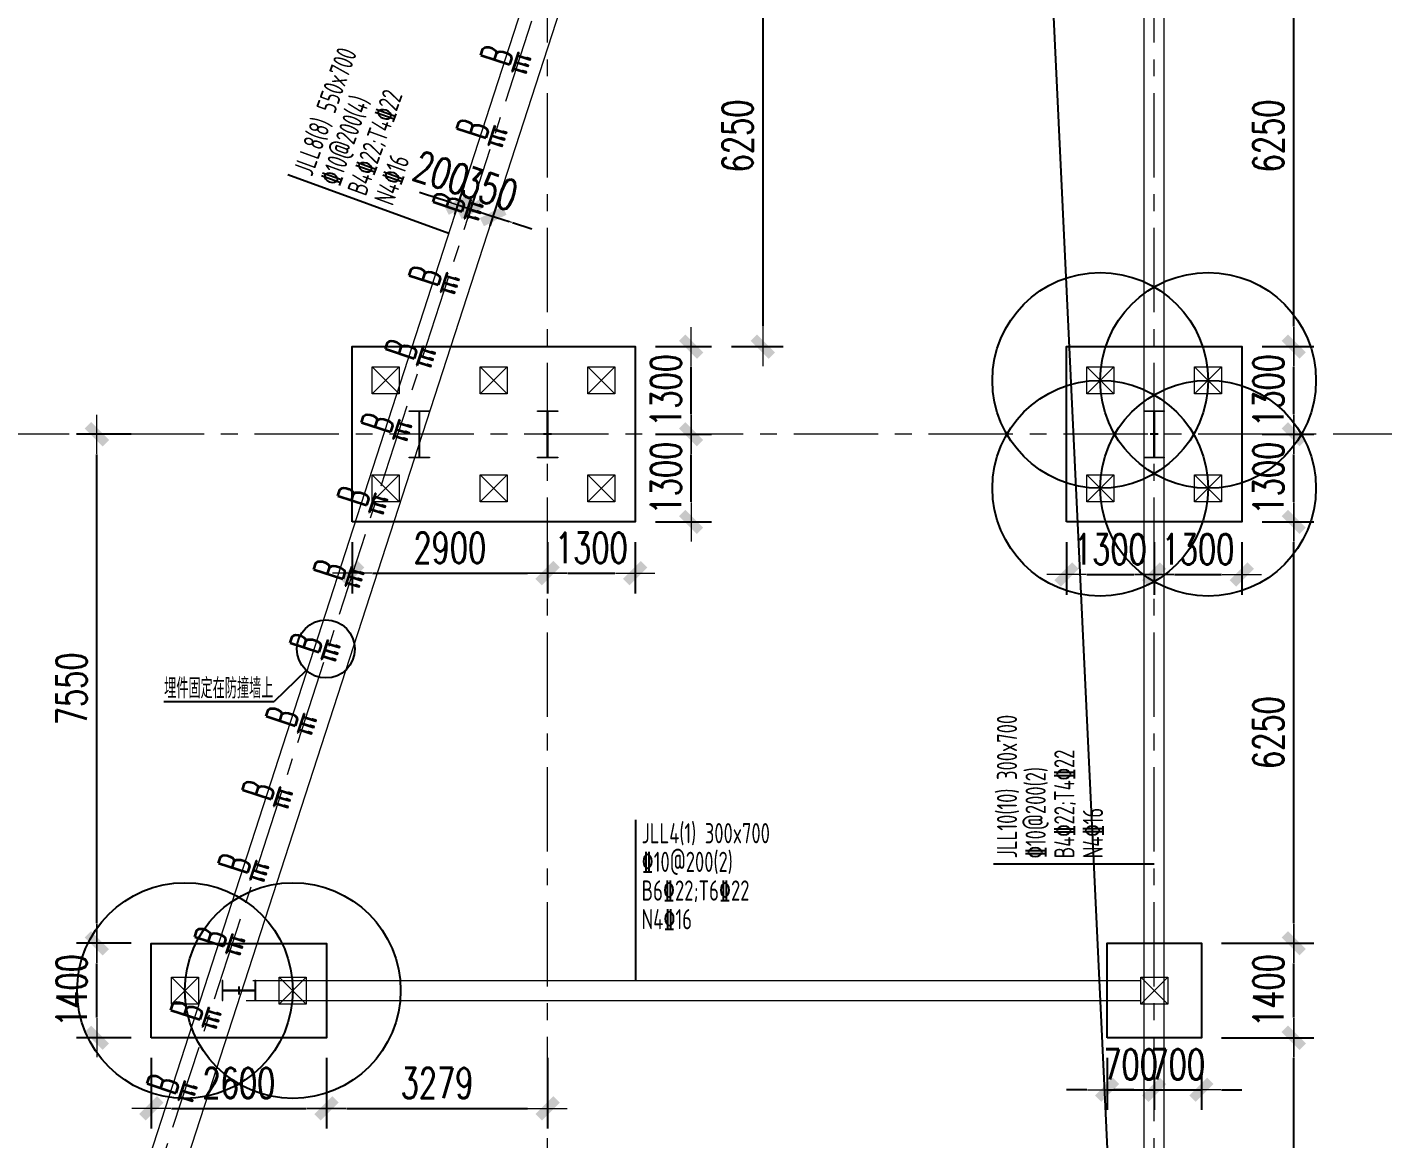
# Model space of a CAD drawing. Extents: x -1201378 to 2367219, y -619313 to 244905.
# Drawn here: x -235480 to -215365, y -25048 to -8559 of the extents above; entities that cross this region are included whole.
import ezdxf
from ezdxf.enums import TextEntityAlignment as Align

# ---------------------------------------------------------------- set-up
doc = ezdxf.new("R2010")
doc.units = 0
doc.header["$LTSCALE"] = 1000
doc.linetypes.add('CENTER', pattern=[2, 1.25, -0.25, 0.25, -0.25])
doc.layers.get('0').update_dxf_attribs({"linetype": 'CONTINUOUS'})
doc.layers.get('Defpoints').update_dxf_attribs({"linetype": 'CONTINUOUS'})
for name, color, linetype in [('!ZN1-填充-8', 8, 'CONTINUOUS'), ('2钢材断面', 2, 'CONTINUOUS'), ('30预埋件', 30, 'CONTINUOUS'), ('40钢材投影', 40, 'CONTINUOUS'), ('ALT_CEN-0-30', 1, 'CENTER'), ('S-DOTE1', 140, 'CENTER'), ('S-HATCH1-W', 252, 'CONTINUOUS'), ('S-SKL-H', 151, 'CONTINUOUS'), ('S-XXX', 241, 'CONTINUOUS'), ('结构轮廓线', 1, 'CONTINUOUS')]:
    doc.layers.add(name, color=color, linetype=linetype)
for name, color, linetype, lineweight in [('S-axis', 111, 'CONTINUOUS', 0), ('S-bkl', 4, 'CONTINUOUS', 0), ('S-col', 2, 'CONTINUOUS', 0), ('S-dim', 81, 'CONTINUOUS', 0), ('S-dote', 5, 'CENTER', 0), ('S-zhuang', 1, 'CONTINUOUS', 0)]:
    doc.layers.add(name, color=color, linetype=linetype, lineweight=lineweight)
doc.styles.add('DHTEXT-1', font='romans.shx', dxfattribs={"width": 0.7, "bigfont": 'chinese.shx'})
doc.styles.add('HZS', font='hzs.shx', dxfattribs={"width": 0.7, "bigfont": 'hztxt.shx'})
doc.styles.add('SS1', font='tj-romans1.shx', dxfattribs={"width": 0.7, "bigfont": 'tj-hztxt1.shx'})
doc.styles.add('样式 1', font='yjkeng.shx', dxfattribs={"width": 0.7, "height": 300, "bigfont": 'yjkchn.shx'})
doc.dimstyles.new('S-150-ARCHI', dxfattribs={"dimscale": 150, "dimtxt": 3, "dimasz": 2, "dimexe": 2, "dimexo": 2, "dimgap": 1, "dimtad": 1, "dimdec": 0, "dimzin": 0, "dimdsep": 46, "dimtxsty": 'SS1', "dimblk1": 'TT', "dimblk2": 'TT', "dimsah": 1, "dimcen": 1, "dimclrd": 256, "dimclre": 256, "dimclrt": 256, "dimadec": 0, "dimazin": 0, "dimtfac": 1, "dimtdec": 0, "dimtix": 1, "dimtmove": 2, "dimatfit": 0, "dimldrblk": 'TT', "dimfxl": 2, "dimtolj": 1, "dimtzin": 0, "dimarcsym": 0})

# ---------------------------------------------------------------- blocks, each defined once
blk = doc.blocks.new('2#轴网')
at = {"layer": 'S-dote'}
for p, q in [((-227758.5, -270787), (-227758.5, -175298.2)), ((-218758.5, -270787), (-218758.5, -175298.2)), ((-74854.3, -214598.2), (-251154.3, -214598.2))]:
    blk.add_line(p, q, dxfattribs=at)
blk.add_lwpolyline([(-241957, -251508.6), (-218110.9, -178014.1)], dxfattribs=at)
blk = doc.blocks.new('nt66')
at = {"layer": 'S-col'}
blk.add_lwpolyline([(-195790, 766820), (-195490, 766820), (-195490, 766808), (-195636, 766808), (-195636, 766132), (-195490, 766132), (-195490, 766120), (-195790, 766120), (-195790, 766132), (-195644, 766132), (-195644, 766808), (-195790, 766808)], close=True, dxfattribs=at)
blk = doc.blocks.new('33333')
for p in [(-79117, -76900), (-77214, -76900), (-68214, -76900)]:
    blk.add_blockref('nt66', p)
blk = doc.blocks.new('S-ZHUANG-400')
at = {"layer": 'S-zhuang'}
for p, q in [((200, -200), (-200, 200)), ((-200, -200), (200, 200))]:
    blk.add_line(p, q, dxfattribs=at)
blk.add_lwpolyline([(-200, 200), (200, 200), (200, -200), (-200, -200)], close=True, dxfattribs=at)
blk = doc.blocks.new('CT4')
at = {"layer": 'Defpoints'}
for centre in [(-100831, -168442), (-99231, -168442), (-100831, -170042), (-99231, -170042)]:
    blk.add_circle(centre, 1600, dxfattribs=at)
at = {"layer": 'S-DOTE1', "ltscale": 0.25}
for p, q in [((-99971, -169242), (-100091, -169242)), ((-100031, -169182), (-100031, -169302))]:
    blk.add_line(p, q, dxfattribs=at)
at = {"layer": 'S-HATCH1-W'}
blk.add_lwpolyline([(-101331, -170542), (-101331, -167942), (-98731, -167942), (-98731, -170542)], close=True, dxfattribs=at)
at = {"layer": 'S-zhuang', "rotation": 90.00000000000001}
for p in [(-100831, -168442), (-99231, -168442), (-100831, -170042), (-99231, -170042)]:
    blk.add_blockref('S-ZHUANG-400', p, dxfattribs=at)
blk = doc.blocks.new('CT2')
at = {"layer": 'Defpoints'}
for centre in [(-193625, -186366), (-193625, -187966)]:
    blk.add_circle(centre, 1600, dxfattribs=at)
at = {"layer": 'S-DOTE1', "ltscale": 0.25}
for p, q in [((-193565, -187166), (-193685, -187166)), ((-193625, -187226), (-193625, -187106))]:
    blk.add_line(p, q, dxfattribs=at)
at = {"layer": 'S-HATCH1-W'}
blk.add_lwpolyline([(-194325, -185866), (-192925, -185866), (-192925, -188466), (-194325, -188466)], close=True, dxfattribs=at)
at = {"layer": 'S-zhuang'}
for p in [(-193625, -186366), (-193625, -187966)]:
    blk.add_blockref('S-ZHUANG-400', p, dxfattribs=at)
blk = doc.blocks.new('CT1')
at = {"layer": 'S-HATCH1-W'}
blk.add_lwpolyline([(-91607, -249948), (-91607, -248548), (-90207, -248548), (-90207, -249948)], close=True, dxfattribs=at)
at = {"layer": 'S-zhuang', "rotation": 90.00000000000001}
blk.add_blockref('S-ZHUANG-400', (-90907, -249248), dxfattribs=at)
blk = doc.blocks.new('TT')
blk.add_line((-0.969, 0), (0.969, 0))
at = {"const_width": 0.45}
blk.add_lwpolyline([(-0.442, -0.442), (0.442, 0.442)], dxfattribs=at)
blk = doc.blocks.new('*D2369')
at = {"layer": 'Defpoints', "color": 0, "transparency": 16777216}
for p in [(-220058, -15898), (-218758, -15898), (-218758, -16677)]:
    blk.add_point(p, dxfattribs=at)
at = {"layer": 'S-dim', "lineweight": -2, "transparency": 16777216}
for p, q in [((-220058, -16198), (-220058, -16977)), ((-218758, -16198), (-218758, -16977)), ((-219758, -16677), (-219058, -16677))]:
    blk.add_line(p, q, dxfattribs=at)
at = {"layer": 'S-dim', "lineweight": -2, "transparency": 16777216, "xscale": 300, "yscale": 300, "zscale": 300, "rotation": 180}
blk.add_blockref('TT', (-220058, -16677), dxfattribs=at)
at = {"layer": 'S-dim', "lineweight": -2, "transparency": 16777216, "xscale": 300, "yscale": 300, "zscale": 300}
blk.add_blockref('TT', (-218758, -16677), dxfattribs=at)
at = {"layer": 'S-dim', "transparency": 16777216, "insert": (-219408, -16302), "char_height": 450, "attachment_point": 5, "style": 'SS1'}
blk.add_mtext('\\A1;1300', dxfattribs=at)
blk = doc.blocks.new('*D2370')
at = {"layer": 'Defpoints', "color": 0, "transparency": 16777216}
for p in [(-218758, -15898), (-217458, -15898), (-217458, -16677)]:
    blk.add_point(p, dxfattribs=at)
at = {"layer": 'S-dim', "lineweight": -2, "transparency": 16777216}
for p, q in [((-218758, -16198), (-218758, -16977)), ((-217458, -16198), (-217458, -16977)), ((-218458, -16677), (-217758, -16677))]:
    blk.add_line(p, q, dxfattribs=at)
at = {"layer": 'S-dim', "lineweight": -2, "transparency": 16777216, "xscale": 300, "yscale": 300, "zscale": 300, "rotation": 180}
blk.add_blockref('TT', (-218758, -16677), dxfattribs=at)
at = {"layer": 'S-dim', "lineweight": -2, "transparency": 16777216, "xscale": 300, "yscale": 300, "zscale": 300}
blk.add_blockref('TT', (-217458, -16677), dxfattribs=at)
at = {"layer": 'S-dim', "transparency": 16777216, "insert": (-218108, -16302), "char_height": 450, "attachment_point": 5, "style": 'SS1'}
blk.add_mtext('\\A1;1300', dxfattribs=at)
blk = doc.blocks.new('*D2371')
at = {"layer": 'Defpoints', "color": 0, "transparency": 16777216}
for p in [(-217458, -14598), (-216687, -14598), (-217458, -15898)]:
    blk.add_point(p, dxfattribs=at)
at = {"layer": 'S-dim', "lineweight": -2, "transparency": 16777216}
for p, q in [((-217158, -14598), (-216387, -14598)), ((-216687, -15598), (-216687, -14898)), ((-217158, -15898), (-216387, -15898))]:
    blk.add_line(p, q, dxfattribs=at)
at = {"layer": 'S-dim', "lineweight": -2, "transparency": 16777216, "xscale": 300, "yscale": 300, "zscale": 300}
for p, rotation in [((-216687, -14598), 90), ((-216687, -15898), 270)]:
    blk.add_blockref('TT', p, dxfattribs=dict(at, rotation=rotation))
at = {"layer": 'S-dim', "transparency": 16777216, "insert": (-217062, -15248), "char_height": 450, "attachment_point": 5, "rotation": 90, "style": 'SS1'}
blk.add_mtext('\\A1;1300', dxfattribs=at)
blk = doc.blocks.new('*D2372')
at = {"layer": 'Defpoints', "color": 0, "transparency": 16777216}
for p in [(-217458, -13298), (-216687, -13298), (-217458, -14598)]:
    blk.add_point(p, dxfattribs=at)
at = {"layer": 'S-dim', "lineweight": -2, "transparency": 16777216}
for p, q in [((-217158, -13298), (-216387, -13298)), ((-216687, -14298), (-216687, -13598)), ((-217158, -14598), (-216387, -14598))]:
    blk.add_line(p, q, dxfattribs=at)
at = {"layer": 'S-dim', "lineweight": -2, "transparency": 16777216, "xscale": 300, "yscale": 300, "zscale": 300}
for p, rotation in [((-216687, -13298), 90), ((-216687, -14598), 270)]:
    blk.add_blockref('TT', p, dxfattribs=dict(at, rotation=rotation))
at = {"layer": 'S-dim', "transparency": 16777216, "insert": (-217062, -13948), "char_height": 450, "attachment_point": 5, "rotation": 90, "style": 'SS1'}
blk.add_mtext('\\A1;1300', dxfattribs=at)
blk = doc.blocks.new('*D2453')
at = {"layer": 'Defpoints', "color": 0, "transparency": 16777216}
for p in [(-230658, -15898), (-227758, -15898), (-227758, -16657)]:
    blk.add_point(p, dxfattribs=at)
at = {"layer": 'S-dim', "lineweight": -2, "transparency": 16777216}
for p, q in [((-230658, -16198), (-230658, -16957)), ((-227758, -16198), (-227758, -16957)), ((-230358, -16657), (-228058, -16657))]:
    blk.add_line(p, q, dxfattribs=at)
at = {"layer": 'S-dim', "lineweight": -2, "transparency": 16777216, "xscale": 300, "yscale": 300, "zscale": 300, "rotation": 180}
blk.add_blockref('TT', (-230658, -16657), dxfattribs=at)
at = {"layer": 'S-dim', "lineweight": -2, "transparency": 16777216, "xscale": 300, "yscale": 300, "zscale": 300}
blk.add_blockref('TT', (-227758, -16657), dxfattribs=at)
at = {"layer": 'S-dim', "transparency": 16777216, "insert": (-229208, -16282), "char_height": 450, "attachment_point": 5, "style": 'SS1'}
blk.add_mtext('\\A1;2900', dxfattribs=at)
blk = doc.blocks.new('*D2454')
at = {"layer": 'Defpoints', "color": 0, "transparency": 16777216}
for p in [(-227758, -15898), (-226458, -15898), (-226458, -16657)]:
    blk.add_point(p, dxfattribs=at)
at = {"layer": 'S-dim', "lineweight": -2, "transparency": 16777216}
for p, q in [((-227758, -16198), (-227758, -16957)), ((-226458, -16198), (-226458, -16957)), ((-227458, -16657), (-226758, -16657))]:
    blk.add_line(p, q, dxfattribs=at)
at = {"layer": 'S-dim', "lineweight": -2, "transparency": 16777216, "xscale": 300, "yscale": 300, "zscale": 300, "rotation": 180}
blk.add_blockref('TT', (-227758, -16657), dxfattribs=at)
at = {"layer": 'S-dim', "lineweight": -2, "transparency": 16777216, "xscale": 300, "yscale": 300, "zscale": 300}
blk.add_blockref('TT', (-226458, -16657), dxfattribs=at)
at = {"layer": 'S-dim', "transparency": 16777216, "insert": (-227108, -16282), "char_height": 450, "attachment_point": 5, "style": 'SS1'}
blk.add_mtext('\\A1;1300', dxfattribs=at)
blk = doc.blocks.new('*D2455')
at = {"layer": 'Defpoints', "color": 0, "transparency": 16777216}
for p in [(-226458, -14598), (-225628, -14598), (-226458, -15898)]:
    blk.add_point(p, dxfattribs=at)
at = {"layer": 'S-dim', "lineweight": -2, "transparency": 16777216}
for p, q in [((-226158, -14598), (-225328, -14598)), ((-225628, -15598), (-225628, -14898)), ((-226158, -15898), (-225328, -15898))]:
    blk.add_line(p, q, dxfattribs=at)
at = {"layer": 'S-dim', "lineweight": -2, "transparency": 16777216, "xscale": 300, "yscale": 300, "zscale": 300}
for p, rotation in [((-225628, -14598), 90), ((-225628, -15898), 270)]:
    blk.add_blockref('TT', p, dxfattribs=dict(at, rotation=rotation))
at = {"layer": 'S-dim', "transparency": 16777216, "insert": (-226003, -15248), "char_height": 450, "attachment_point": 5, "rotation": 90, "style": 'SS1'}
blk.add_mtext('\\A1;1300', dxfattribs=at)
blk = doc.blocks.new('*D2456')
at = {"layer": 'Defpoints', "color": 0, "transparency": 16777216}
for p in [(-226458, -13298), (-225628, -13298), (-226458, -14598)]:
    blk.add_point(p, dxfattribs=at)
at = {"layer": 'S-dim', "lineweight": -2, "transparency": 16777216}
for p, q in [((-226158, -13298), (-225328, -13298)), ((-225628, -14298), (-225628, -13598)), ((-226158, -14598), (-225328, -14598))]:
    blk.add_line(p, q, dxfattribs=at)
at = {"layer": 'S-dim', "lineweight": -2, "transparency": 16777216, "xscale": 300, "yscale": 300, "zscale": 300}
for p, rotation in [((-225628, -13298), 90), ((-225628, -14598), 270)]:
    blk.add_blockref('TT', p, dxfattribs=dict(at, rotation=rotation))
at = {"layer": 'S-dim', "transparency": 16777216, "insert": (-226003, -13948), "char_height": 450, "attachment_point": 5, "rotation": 90, "style": 'SS1'}
blk.add_mtext('\\A1;1300', dxfattribs=at)
blk = doc.blocks.new('*D2471')
at = {"layer": 'Defpoints', "color": 0, "transparency": 16777216}
for p in [(-219458, -23548), (-218758, -23548), (-218758, -24320)]:
    blk.add_point(p, dxfattribs=at)
at = {"layer": 'S-dim', "lineweight": -2, "transparency": 16777216}
for p, q in [((-219458, -23848), (-219458, -24620)), ((-218758, -23848), (-218758, -24620)), ((-219758, -24320), (-220058, -24320)), ((-219458, -24320), (-218758, -24320)), ((-218458, -24320), (-218158, -24320))]:
    blk.add_line(p, q, dxfattribs=at)
at = {"layer": 'S-dim', "lineweight": -2, "transparency": 16777216, "xscale": 300, "yscale": 300, "zscale": 300}
blk.add_blockref('TT', (-219458, -24320), dxfattribs=at)
at = {"layer": 'S-dim', "lineweight": -2, "transparency": 16777216, "xscale": 300, "yscale": 300, "zscale": 300, "rotation": 180}
blk.add_blockref('TT', (-218758, -24320), dxfattribs=at)
at = {"layer": 'S-dim', "transparency": 16777216, "insert": (-219108, -23945), "char_height": 450, "attachment_point": 5, "style": 'SS1'}
blk.add_mtext('\\A1;700', dxfattribs=at)
blk = doc.blocks.new('*D2472')
at = {"layer": 'Defpoints', "color": 0, "transparency": 16777216}
for p in [(-218758, -23548), (-218058, -23548), (-218058, -24320)]:
    blk.add_point(p, dxfattribs=at)
at = {"layer": 'S-dim', "lineweight": -2, "transparency": 16777216}
for p, q in [((-218758, -23848), (-218758, -24620)), ((-218058, -23848), (-218058, -24620)), ((-219058, -24320), (-219358, -24320)), ((-218758, -24320), (-218058, -24320)), ((-217758, -24320), (-217458, -24320))]:
    blk.add_line(p, q, dxfattribs=at)
at = {"layer": 'S-dim', "lineweight": -2, "transparency": 16777216, "xscale": 300, "yscale": 300, "zscale": 300}
blk.add_blockref('TT', (-218758, -24320), dxfattribs=at)
at = {"layer": 'S-dim', "lineweight": -2, "transparency": 16777216, "xscale": 300, "yscale": 300, "zscale": 300, "rotation": 180}
blk.add_blockref('TT', (-218058, -24320), dxfattribs=at)
at = {"layer": 'S-dim', "transparency": 16777216, "insert": (-218408, -23945), "char_height": 450, "attachment_point": 5, "style": 'SS1'}
blk.add_mtext('\\A1;700', dxfattribs=at)
blk = doc.blocks.new('*D2480')
at = {"layer": 'Defpoints', "color": 0, "transparency": 16777216}
for p in [(-218058, -23548), (-216687, -23548), (-217458, -29798)]:
    blk.add_point(p, dxfattribs=at)
at = {"layer": 'S-dim', "lineweight": -2, "transparency": 16777216}
for p, q in [((-217758, -23548), (-216387, -23548)), ((-216687, -29498), (-216687, -23848)), ((-217158, -29798), (-216387, -29798))]:
    blk.add_line(p, q, dxfattribs=at)
at = {"layer": 'S-dim', "lineweight": -2, "transparency": 16777216, "xscale": 300, "yscale": 300, "zscale": 300}
for p, rotation in [((-216687, -23548), 90), ((-216687, -29798), 270)]:
    blk.add_blockref('TT', p, dxfattribs=dict(at, rotation=rotation))
at = {"layer": 'S-dim', "transparency": 16777216, "insert": (-217062, -26673), "char_height": 450, "attachment_point": 5, "rotation": 90, "style": 'SS1'}
blk.add_mtext('\\A1;6250', dxfattribs=at)
blk = doc.blocks.new('*D2481')
at = {"layer": 'Defpoints', "color": 0, "transparency": 16777216}
for p in [(-218058, -22148), (-216687, -22148), (-218058, -23548)]:
    blk.add_point(p, dxfattribs=at)
at = {"layer": 'S-dim', "lineweight": -2, "transparency": 16777216}
for p, q in [((-217758, -22148), (-216387, -22148)), ((-216687, -23248), (-216687, -22448)), ((-217758, -23548), (-216387, -23548))]:
    blk.add_line(p, q, dxfattribs=at)
at = {"layer": 'S-dim', "lineweight": -2, "transparency": 16777216, "xscale": 300, "yscale": 300, "zscale": 300}
for p, rotation in [((-216687, -22148), 90), ((-216687, -23548), 270)]:
    blk.add_blockref('TT', p, dxfattribs=dict(at, rotation=rotation))
at = {"layer": 'S-dim', "transparency": 16777216, "insert": (-217062, -22848), "char_height": 450, "attachment_point": 5, "rotation": 90, "style": 'SS1'}
blk.add_mtext('\\A1;1400', dxfattribs=at)
blk = doc.blocks.new('*D2482')
at = {"layer": 'Defpoints', "color": 0, "transparency": 16777216}
for p in [(-217458, -15898), (-216687, -15898), (-218058, -22148)]:
    blk.add_point(p, dxfattribs=at)
at = {"layer": 'S-dim', "lineweight": -2, "transparency": 16777216}
for p, q in [((-217158, -15898), (-216387, -15898)), ((-216687, -21848), (-216687, -16198)), ((-217758, -22148), (-216387, -22148))]:
    blk.add_line(p, q, dxfattribs=at)
at = {"layer": 'S-dim', "lineweight": -2, "transparency": 16777216, "xscale": 300, "yscale": 300, "zscale": 300}
for p, rotation in [((-216687, -15898), 90), ((-216687, -22148), 270)]:
    blk.add_blockref('TT', p, dxfattribs=dict(at, rotation=rotation))
at = {"layer": 'S-dim', "transparency": 16777216, "insert": (-217062, -19023), "char_height": 450, "attachment_point": 5, "rotation": 90, "style": 'SS1'}
blk.add_mtext('\\A1;6250', dxfattribs=at)
blk = doc.blocks.new('*D2483')
at = {"layer": 'Defpoints', "color": 0, "transparency": 16777216}
for p in [(-218058, -7048), (-216687, -7048), (-217458, -13298)]:
    blk.add_point(p, dxfattribs=at)
at = {"layer": 'S-dim', "lineweight": -2, "transparency": 16777216}
for p, q in [((-217758, -7048), (-216387, -7048)), ((-216687, -12998), (-216687, -7348)), ((-217158, -13298), (-216387, -13298))]:
    blk.add_line(p, q, dxfattribs=at)
at = {"layer": 'S-dim', "lineweight": -2, "transparency": 16777216, "xscale": 300, "yscale": 300, "zscale": 300}
for p, rotation in [((-216687, -7048), 90), ((-216687, -13298), 270)]:
    blk.add_blockref('TT', p, dxfattribs=dict(at, rotation=rotation))
at = {"layer": 'S-dim', "transparency": 16777216, "insert": (-217062, -10173), "char_height": 450, "attachment_point": 5, "rotation": 90, "style": 'SS1'}
blk.add_mtext('\\A1;6250', dxfattribs=at)
blk = doc.blocks.new('*D2493')
at = {"layer": 'Defpoints', "color": 0, "transparency": 16777216}
for p in [(-225684, -7048), (-225328, -13298), (-224564, -13298)]:
    blk.add_point(p, dxfattribs=at)
at = {"layer": 'S-dim', "lineweight": -2, "transparency": 16777216}
for p, q in [((-225384, -7048), (-224264, -7048)), ((-224564, -7348), (-224564, -12998)), ((-225028, -13298), (-224264, -13298))]:
    blk.add_line(p, q, dxfattribs=at)
at = {"layer": 'S-dim', "lineweight": -2, "transparency": 16777216, "xscale": 300, "yscale": 300, "zscale": 300}
for p, rotation in [((-224564, -7048), 90), ((-224564, -13298), 270)]:
    blk.add_blockref('TT', p, dxfattribs=dict(at, rotation=rotation))
at = {"layer": 'S-dim', "transparency": 16777216, "insert": (-224939, -10173), "char_height": 450, "attachment_point": 5, "rotation": 90, "style": 'SS1'}
blk.add_mtext('\\A1;6250', dxfattribs=at)
blk = doc.blocks.new('*D2494')
at = {"layer": 'Defpoints', "color": 0, "transparency": 16777216}
for p in [(-233638, -23548), (-231038, -23548), (-231038, -24596)]:
    blk.add_point(p, dxfattribs=at)
at = {"layer": 'S-dim', "lineweight": -2, "transparency": 16777216}
for p, q in [((-233638, -23848), (-233638, -24896)), ((-231038, -23848), (-231038, -24896)), ((-233338, -24596), (-231338, -24596))]:
    blk.add_line(p, q, dxfattribs=at)
at = {"layer": 'S-dim', "lineweight": -2, "transparency": 16777216, "xscale": 300, "yscale": 300, "zscale": 300, "rotation": 180}
blk.add_blockref('TT', (-233638, -24596), dxfattribs=at)
at = {"layer": 'S-dim', "lineweight": -2, "transparency": 16777216, "xscale": 300, "yscale": 300, "zscale": 300}
blk.add_blockref('TT', (-231038, -24596), dxfattribs=at)
at = {"layer": 'S-dim', "transparency": 16777216, "insert": (-232338, -24221), "char_height": 450, "attachment_point": 5, "style": 'SS1'}
blk.add_mtext('\\A1;2600', dxfattribs=at)
blk = doc.blocks.new('*D2495')
at = {"layer": 'Defpoints', "color": 0, "transparency": 16777216}
for p in [(-231038, -23548), (-227758, -23548), (-227758, -24596)]:
    blk.add_point(p, dxfattribs=at)
at = {"layer": 'S-dim', "lineweight": -2, "transparency": 16777216}
for p, q in [((-231038, -23848), (-231038, -24896)), ((-227758, -23848), (-227758, -24896)), ((-230738, -24596), (-228058, -24596))]:
    blk.add_line(p, q, dxfattribs=at)
at = {"layer": 'S-dim', "lineweight": -2, "transparency": 16777216, "xscale": 300, "yscale": 300, "zscale": 300, "rotation": 180}
blk.add_blockref('TT', (-231038, -24596), dxfattribs=at)
at = {"layer": 'S-dim', "lineweight": -2, "transparency": 16777216, "xscale": 300, "yscale": 300, "zscale": 300}
blk.add_blockref('TT', (-227758, -24596), dxfattribs=at)
at = {"layer": 'S-dim', "transparency": 16777216, "insert": (-229398, -24221), "char_height": 450, "attachment_point": 5, "style": 'SS1'}
blk.add_mtext('\\A1;3279', dxfattribs=at)
blk = doc.blocks.new('*D2496')
at = {"layer": 'Defpoints', "color": 0, "transparency": 16777216}
for p in [(-234445, -22148), (-233638, -22148), (-233638, -23548)]:
    blk.add_point(p, dxfattribs=at)
at = {"layer": 'S-dim', "lineweight": -2, "transparency": 16777216}
for p, q in [((-233938, -22148), (-234745, -22148)), ((-234445, -23248), (-234445, -22448)), ((-233938, -23548), (-234745, -23548))]:
    blk.add_line(p, q, dxfattribs=at)
at = {"layer": 'S-dim', "lineweight": -2, "transparency": 16777216, "xscale": 300, "yscale": 300, "zscale": 300}
for p, rotation in [((-234445, -22148), 90), ((-234445, -23548), 270)]:
    blk.add_blockref('TT', p, dxfattribs=dict(at, rotation=rotation))
at = {"layer": 'S-dim', "transparency": 16777216, "insert": (-234820, -22848), "char_height": 450, "attachment_point": 5, "rotation": 90, "style": 'SS1'}
blk.add_mtext('\\A1;1400', dxfattribs=at)
blk = doc.blocks.new('*D2497')
at = {"layer": 'Defpoints', "color": 0, "transparency": 16777216}
for p in [(-234445, -14598), (-233638, -14598), (-233638, -22148)]:
    blk.add_point(p, dxfattribs=at)
at = {"layer": 'S-dim', "lineweight": -2, "transparency": 16777216}
for p, q in [((-233938, -14598), (-234745, -14598)), ((-234445, -21848), (-234445, -14898)), ((-233938, -22148), (-234745, -22148))]:
    blk.add_line(p, q, dxfattribs=at)
at = {"layer": 'S-dim', "lineweight": -2, "transparency": 16777216, "xscale": 300, "yscale": 300, "zscale": 300}
for p, rotation in [((-234445, -14598), 90), ((-234445, -22148), 270)]:
    blk.add_blockref('TT', p, dxfattribs=dict(at, rotation=rotation))
at = {"layer": 'S-dim', "transparency": 16777216, "insert": (-234820, -18373), "char_height": 450, "attachment_point": 5, "rotation": 90, "style": 'SS1'}
blk.add_mtext('\\A1;7550', dxfattribs=at)
blk = doc.blocks.new('*D6409')
at = {"layer": 'Defpoints', "color": 0, "transparency": 16777216}
for p in [(-228897, -11259), (-229225, -11621), (-229035, -11683)]:
    blk.add_point(p, dxfattribs=at)
at = {"layer": 'S-dim', "lineweight": -2, "transparency": 16777216}
for p, q in [((-229373, -11104), (-229658, -11012)), ((-229133, -11336), (-228995, -10911)), ((-228943, -11398), (-228805, -10973)), ((-229088, -11197), (-228897, -11259)), ((-228612, -11351), (-228327, -11444))]:
    blk.add_line(p, q, dxfattribs=at)
at = {"layer": 'S-dim', "lineweight": -2, "transparency": 16777216, "xscale": 300, "yscale": 300, "zscale": 300}
for p, rotation in [((-229088, -11197), 342.0237134185218), ((-228897, -11259), 162.0237134185218)]:
    blk.add_blockref('TT', p, dxfattribs=dict(at, rotation=rotation))
at = {"layer": 'S-dim', "transparency": 16777216, "insert": (-229334, -10724), "char_height": 450, "attachment_point": 5, "rotation": 342.0237, "style": 'SS1'}
blk.add_mtext('\\A1;200', dxfattribs=at)
blk = doc.blocks.new('*D6410')
at = {"layer": 'Defpoints', "color": 0, "transparency": 16777216}
for p in [(-228565, -11366), (-229035, -11683), (-228702, -11791)]:
    blk.add_point(p, dxfattribs=at)
at = {"layer": 'S-dim', "lineweight": -2, "transparency": 16777216}
for p, q in [((-228943, -11398), (-228805, -10973)), ((-229183, -11166), (-229468, -11073)), ((-228897, -11259), (-228565, -11366)), ((-228610, -11506), (-228472, -11081)), ((-228279, -11459), (-227994, -11552))]:
    blk.add_line(p, q, dxfattribs=at)
at = {"layer": 'S-dim', "lineweight": -2, "transparency": 16777216, "xscale": 300, "yscale": 300, "zscale": 300}
for p, rotation in [((-228897, -11259), 342.0225390312726), ((-228565, -11366), 162.0225390312726)]:
    blk.add_blockref('TT', p, dxfattribs=dict(at, rotation=rotation))
at = {"layer": 'S-dim', "transparency": 16777216, "insert": (-228615, -10956), "char_height": 450, "attachment_point": 5, "rotation": 342.0225, "style": 'SS1'}
blk.add_mtext('\\A1;350', dxfattribs=at)
blk = doc.blocks.new('234')
at = {"layer": '!ZN1-填充-8'}
h = blk.add_hatch(color=252, dxfattribs=at)
h.dxf.hatch_style = 1
h.paths.add_polyline_path([(-105, -10), (-113, -10), (-105, -18)])
h = blk.add_hatch(color=252, dxfattribs=at)
h.dxf.hatch_style = 1
h.paths.add_polyline_path([(-95, -18), (-105, -18), (-105, -10), (-95, -10)])
h = blk.add_hatch(color=252, dxfattribs=at)
h.dxf.hatch_style = 1
h.paths.add_polyline_path([(-95, -10), (-87, -10), (-95, -18)])
h = blk.add_hatch(color=252, dxfattribs=at)
h.dxf.hatch_style = 1
h.paths.add_polyline_path([(-5, -10), (-13, -10), (-5, -18)])
h = blk.add_hatch(color=252, dxfattribs=at)
h.dxf.hatch_style = 1
h.paths.add_polyline_path([(5, -18), (-5, -18), (-5, -10), (5, -10)])
h = blk.add_hatch(color=252, dxfattribs=at)
h.dxf.hatch_style = 1
h.paths.add_polyline_path([(5, -10), (13, -10), (5, -18)])
h = blk.add_hatch(color=252, dxfattribs=at)
h.dxf.hatch_style = 1
h.paths.add_polyline_path([(95, -10), (87, -10), (95, -18)])
h = blk.add_hatch(color=252, dxfattribs=at)
h.dxf.hatch_style = 1
h.paths.add_polyline_path([(105, -18), (95, -18), (95, -10), (105, -10)])
h = blk.add_hatch(color=252, dxfattribs=at)
h.dxf.hatch_style = 1
h.paths.add_polyline_path([(105, -10), (113, -10), (105, -18)])
at = {"layer": '2钢材断面'}
for p, q in [((-150, 0), (-150, -10)), ((150, 0), (-150, 0)), ((150, 0), (150, -10)), ((-94, -10), (-150, -10)), ((0, -10), (-94, -10)), ((106, -10), (0, -10)), ((150, -10), (106, -10))]:
    blk.add_line(p, q, dxfattribs=at)
at = {"layer": '40钢材投影'}
for p, q in [((-105, -18), (-113, -10)), ((-105, -10), (-105, -200)), ((-95, -200), (-105, -200)), ((-95, -10), (-95, -200)), ((-95, -18), (-87, -10)), ((-5, -18), (-13, -10)), ((-5, -10), (-5, -200)), ((5, -200), (-5, -200)), ((5, -10), (5, -200)), ((5, -18), (13, -10)), ((95, -18), (87, -10)), ((95, -10), (95, -200)), ((105, -200), (95, -200)), ((105, -10), (105, -200)), ((105, -18), (113, -10))]:
    blk.add_line(p, q, dxfattribs=at)
for points in [[(-95, -172), (-95, -150), (-85, -150), (-85, -200), (-95, -200), (-95, -184)], [(5, -172), (5, -150), (15, -150), (15, -200), (5, -200), (5, -184)], [(105, -172), (105, -150), (115, -150), (115, -200), (105, -200), (105, -184)]]:
    blk.add_lwpolyline(points, dxfattribs=at)
at = {"layer": 'ALT_CEN-0-30', "ltscale": 0.3}
for p, q in [((-100, 0), (-100, -215)), ((0, 0), (0, -215)), ((100, 0), (100, -215))]:
    blk.add_line(p, q, dxfattribs=at)
blk = doc.blocks.new('20250912155743')
at = {"layer": '40钢材投影', "color": 2, "ltscale": 500, "rotation": 72.02175323771912}
blk.add_blockref('234', (0, 0), dxfattribs=at)

msp = doc.modelspace()

# ---------------------------------------------------------------- linework, layer by layer
at = {"layer": 'Defpoints', "color": 1}
msp.add_line((-221191.4, 11258.1), (-214519.2, -128743.1), dxfattribs=at)
at = {"layer": 'S-bkl'}
for p, q in [((-219387.2, 18698), (-240750.9, -47140.8)), ((-240208.5, -47250.2), (-218937.8, 18301.8)), ((-218908.5, -63760.2), (-218908.5, 10001.8)), ((-232130.4, -22698.2), (-218958.5, -22698.2)), ((-232227.7, -22998.2), (-218958.5, -22998.2))]:
    msp.add_line(p, q, dxfattribs=at)
msp.add_lwpolyline([(-218608.5, -63760.2), (-218608.5, 10001.8)], dxfattribs=at)
at = {"layer": 'S-col'}
msp.add_lwpolyline([(-232087.8, -22998.2), (-232087.8, -22698.2), (-232099.8, -22698.2), (-232099.8, -22844.2), (-232575.8, -22844.2), (-232575.8, -22698.2), (-232587.8, -22698.2), (-232587.8, -22998.2), (-232575.8, -22998.2), (-232575.8, -22852.2), (-232099.8, -22852.2), (-232099.8, -22998.2)], close=True, dxfattribs=at)
at = {"layer": 'S-DOTE1', "ltscale": 0.25}
for p, q in [((-227698.5, -14598.2), (-227818.5, -14598.2)), ((-227758.5, -14538.2), (-227758.5, -14658.2))]:
    msp.add_line(p, q, dxfattribs=at)
at = {"layer": 'S-HATCH1-W'}
msp.add_lwpolyline([(-230658.5, -15898.2), (-230658.5, -13298.2), (-226458.5, -13298.2), (-226458.5, -15898.2)], close=True, dxfattribs=at)
at = {"layer": 'S-SKL-H'}
for p, q in [((-229224.3, -11617.9), (-231611.2, -10749.1)), ((-226450.3, -22698.2), (-226450.3, -20316)), ((-218758.5, -20973.9), (-221140.7, -20973.9))]:
    msp.add_line(p, q, dxfattribs=at)
at = {"layer": 'S-XXX'}
for p in [(-231337.8, -18099.3), (-233450.7, -18559.9)]:
    msp.add_line(p, (-231816.9, -18559.9), dxfattribs=at)
msp.add_circle((-231047.1, -17782.1), 430.2, dxfattribs=at)

# ---------------------------------------------------------------- block references
at = {"layer": 'S-axis'}
msp.add_blockref('2#轴网', (0, 200000), dxfattribs=at)
at = {"layer": 'S-col'}
msp.add_blockref('33333', (45095.7, -704168.2), dxfattribs=at)
at = {"layer": 'S-zhuang'}
for name, p in [('CT4', (-118727.3, 154643.8)), ('CT1', (-127851, 226400))]:
    msp.add_blockref(name, p, dxfattribs=at)
for name, p, rotation in [('S-ZHUANG-400', (-230158.5, -13798.2), 90.00000000000001), ('S-ZHUANG-400', (-228558.5, -13798.2), 90.00000000000001), ('S-ZHUANG-400', (-226958.5, -13798.2), 90.00000000000001), ('S-ZHUANG-400', (-230158.5, -15398.2), 90.00000000000001), ('S-ZHUANG-400', (-228558.5, -15398.2), 90.00000000000001), ('S-ZHUANG-400', (-226958.5, -15398.2), 90.00000000000001), ('CT2', (-419504, 170776.6), 90)]:
    msp.add_blockref(name, p, dxfattribs=dict(at, rotation=rotation))
at = {"layer": '结构轮廓线', "ltscale": 500}
ref = msp.add_blockref('20250912155743', (-228240.3, -9073.1), dxfattribs=at)
ref.add_attrib('B', 'B', (-228335.6, -9152.9), dxfattribs={"layer": '30预埋件', "height": 450, "rotation": 251.93351, "style": 'DHTEXT-1', "text_generation_flag": 6, "width": 0.55})
ref = msp.add_blockref('20250912155743', (-228593.9, -10162.8), dxfattribs=at)
ref.add_attrib('B', 'B', (-228689.2, -10242.6), dxfattribs={"layer": '30预埋件', "height": 450, "rotation": 251.93351, "style": 'DHTEXT-1', "text_generation_flag": 6, "width": 0.55})
ref = msp.add_blockref('20250912155743', (-228947.5, -11252.6), dxfattribs=at)
ref.add_attrib('B', 'B', (-229042.8, -11332.3), dxfattribs={"layer": '30预埋件', "height": 450, "rotation": 251.93351, "style": 'DHTEXT-1', "text_generation_flag": 6, "width": 0.55})
ref = msp.add_blockref('20250912155743', (-229301.1, -12342.3), dxfattribs=at)
ref.add_attrib('B', 'B', (-229396.3, -12422), dxfattribs={"layer": '30预埋件', "height": 450, "rotation": 251.93351, "style": 'DHTEXT-1', "text_generation_flag": 6, "width": 0.55})
ref = msp.add_blockref('20250912155743', (-229654.6, -13432), dxfattribs=at)
ref.add_attrib('B', 'B', (-229749.9, -13511.7), dxfattribs={"layer": '30预埋件', "height": 450, "rotation": 251.93351, "style": 'DHTEXT-1', "text_generation_flag": 6, "width": 0.55})
ref = msp.add_blockref('20250912155743', (-230008.2, -14521.7), dxfattribs=at)
ref.add_attrib('B', 'B', (-230103.5, -14601.4), dxfattribs={"layer": '30预埋件', "height": 450, "rotation": 251.93351, "style": 'DHTEXT-1', "text_generation_flag": 6, "width": 0.55})
ref = msp.add_blockref('20250912155743', (-230361.8, -15611.4), dxfattribs=at)
ref.add_attrib('B', 'B', (-230457.1, -15691.1), dxfattribs={"layer": '30预埋件', "height": 450, "rotation": 251.93351, "style": 'DHTEXT-1', "text_generation_flag": 6, "width": 0.55})
ref = msp.add_blockref('20250912155743', (-230715.3, -16701.1), dxfattribs=at)
ref.add_attrib('B', 'B', (-230810.6, -16780.8), dxfattribs={"layer": '30预埋件', "height": 450, "rotation": 251.93351, "style": 'DHTEXT-1', "text_generation_flag": 6, "width": 0.55})
ref = msp.add_blockref('20250912155743', (-231068.9, -17790.8), dxfattribs=at)
ref.add_attrib('B', 'B', (-231164.2, -17870.6), dxfattribs={"layer": '30预埋件', "height": 450, "rotation": 251.93351, "style": 'DHTEXT-1', "text_generation_flag": 6, "width": 0.55})
ref = msp.add_blockref('20250912155743', (-231422.5, -18880.5), dxfattribs=at)
ref.add_attrib('B', 'B', (-231517.8, -18960.3), dxfattribs={"layer": '30预埋件', "height": 450, "rotation": 251.93351, "style": 'DHTEXT-1', "text_generation_flag": 6, "width": 0.55})
ref = msp.add_blockref('20250912155743', (-231776, -19970.2), dxfattribs=at)
ref.add_attrib('B', 'B', (-231871.3, -20050), dxfattribs={"layer": '30预埋件', "height": 450, "rotation": 251.93351, "style": 'DHTEXT-1', "text_generation_flag": 6, "width": 0.55})
ref = msp.add_blockref('20250912155743', (-232129.6, -21060), dxfattribs=at)
ref.add_attrib('B', 'B', (-232224.9, -21139.7), dxfattribs={"layer": '30预埋件', "height": 450, "rotation": 251.93351, "style": 'DHTEXT-1', "text_generation_flag": 6, "width": 0.55})
ref = msp.add_blockref('20250912155743', (-232483.2, -22149.7), dxfattribs=at)
ref.add_attrib('B', 'B', (-232578.5, -22229.4), dxfattribs={"layer": '30预埋件', "height": 450, "rotation": 251.93351, "style": 'DHTEXT-1', "text_generation_flag": 6, "width": 0.55})
ref = msp.add_blockref('20250912155743', (-232836.8, -23239.4), dxfattribs=at)
ref.add_attrib('B', 'B', (-232932, -23319.1), dxfattribs={"layer": '30预埋件', "height": 450, "rotation": 251.93351, "style": 'DHTEXT-1', "text_generation_flag": 6, "width": 0.55})
ref = msp.add_blockref('20250912155743', (-233190.3, -24329.1), dxfattribs=at)
ref.add_attrib('B', 'B', (-233285.6, -24408.8), dxfattribs={"layer": '30预埋件', "height": 450, "rotation": 251.93351, "style": 'DHTEXT-1', "text_generation_flag": 6, "width": 0.55})

# ---------------------------------------------------------------- texts
at = {"layer": 'S-SKL-H', "style": '样式 1', "width": 0.7}
for s, rotation, p in [('JLL8(8) 550x700', 70, (-231253.7, -10786.6)), ('%%13210@200(4)', 70, (-230854.3, -10931.9)), ('B4%%13222;T4%%13222', 70, (-230455, -11077.3)), ('N4%%13216', 70, (-230055.6, -11222.6)), ('JLL10(10) 300x700', 90, (-220791.9, -20886.8)), ('B4%%13222;T4%%13222', 90, (-219941.9, -20886.8)), ('%%13210@200(2)', 90, (-220366.9, -20886.8)), ('N4%%13216', 90, (-219516.9, -20886.8))]:
    msp.add_text(s, height=300, rotation=rotation, dxfattribs=at).set_placement(p)
for s, p in [('JLL4(1) 300x700', (-226363.2, -20664.8)), ('%%13210@200(2)', (-226363.2, -21089.8)), ('B6%%13222;T6%%13222', (-226363.2, -21514.8)), ('N4%%13216', (-226363.2, -21939.8))]:
    msp.add_text(s, height=300, dxfattribs=at).set_placement(p)
at = {"layer": 'S-XXX', "style": 'HZS', "width": 0.6}
msp.add_text('埋件固定在防撞墙上', height=300, dxfattribs=at).set_placement((-232636.7, -18515.9), align=Align.CENTER)

# ---------------------------------------------------------------- dimensions: what is measured, and where the dimension line sits
at = {"layer": 'S-dim'}
for base, p1, p2, picture, middle in [((-224563.9, -13298.2), (-225684.2, -7048.2), (-225328.2, -13298.2), '*D2493', (-224938.9, -10173.2)), ((-216686.9, -7048.2), (-217458.5, -13298.2), (-218058.5, -7048.2), '*D2483', (-217061.9, -10173.2)), ((-225628.2, -13298.2), (-226458.5, -14598.2), (-226458.5, -13298.2), '*D2456', (-226003.2, -13948.2)), ((-216686.9, -13298.2), (-217458.5, -14598.2), (-217458.5, -13298.2), '*D2372', (-217061.9, -13948.2)), ((-234444.6, -14598.2), (-233637.8, -22148.2), (-233637.8, -14598.2), '*D2497', (-234819.6, -18373.2)), ((-225628.2, -14598.2), (-226458.5, -15898.2), (-226458.5, -14598.2), '*D2455', (-226003.2, -15248.2)), ((-216686.9, -14598.2), (-217458.5, -15898.2), (-217458.5, -14598.2), '*D2371', (-217061.9, -15248.2)), ((-216686.9, -15898.2), (-218058.5, -22148.2), (-217458.5, -15898.2), '*D2482', (-217061.9, -19023.2)), ((-234444.6, -22148.2), (-233637.8, -23548.2), (-233637.8, -22148.2), '*D2496', (-234819.6, -22848.2)), ((-216686.9, -22148.2), (-218058.5, -23548.2), (-218058.5, -22148.2), '*D2481', (-217061.9, -22848.2)), ((-216686.9, -23548.2), (-217458.5, -29798.2), (-218058.5, -23548.2), '*D2480', (-217061.9, -26673.2))]:
    dim = msp.add_linear_dim(base=base, p1=p1, p2=p2, angle=90, dimstyle='S-150-ARCHI', dxfattribs=at)
    dim.commit()
    dim.dimension.update_dxf_attribs({"geometry": picture, "text_midpoint": middle})
dim = msp.add_linear_dim(base=(-228897.4, -11258.6), p1=(-229225.4, -11621.2), p2=(-229035.1, -11683), angle=342.02371, dimstyle='S-150-ARCHI', dxfattribs=at)
dim.commit()
dim.dimension.update_dxf_attribs({"geometry": '*D6409', "text_midpoint": (-229334.1, -10724.4), "dimtype": 161})
dim = msp.add_aligned_dim(p1=(-229035.1, -11683), p2=(-228702.4, -11790.9), distance=446.2, dimstyle='S-150-ARCHI', dxfattribs=at)
dim.commit()
dim.dimension.update_dxf_attribs({"geometry": '*D6410', "text_midpoint": (-228615.3, -10955.8)})
for base, p1, p2, picture, middle in [((-227758.5, -16657), (-230658.5, -15898.2), (-227758.5, -15898.2), '*D2453', (-229208.5, -16282)), ((-226458.5, -16657), (-227758.5, -15898.2), (-226458.5, -15898.2), '*D2454', (-227108.5, -16282)), ((-218758.5, -16676.8), (-220058.5, -15898.2), (-218758.5, -15898.2), '*D2369', (-219408.5, -16301.8)), ((-217458.5, -16676.8), (-218758.5, -15898.2), (-217458.5, -15898.2), '*D2370', (-218108.5, -16301.8)), ((-231037.8, -24596.1), (-233637.8, -23548.2), (-231037.8, -23548.2), '*D2494', (-232337.8, -24221.1)), ((-227758.5, -24596.1), (-231037.8, -23548.2), (-227758.5, -23548.2), '*D2495', (-229398.1, -24221.1)), ((-218758.5, -24320.4), (-219458.5, -23548.2), (-218758.5, -23548.2), '*D2471', (-219108.5, -23945.4)), ((-218058.5, -24320.4), (-218758.5, -23548.2), (-218058.5, -23548.2), '*D2472', (-218408.5, -23945.4))]:
    dim = msp.add_linear_dim(base=base, p1=p1, p2=p2, dimstyle='S-150-ARCHI', dxfattribs=at)
    dim.commit()
    dim.dimension.update_dxf_attribs({"geometry": picture, "text_midpoint": middle})

doc.saveas('drawing.dxf')
